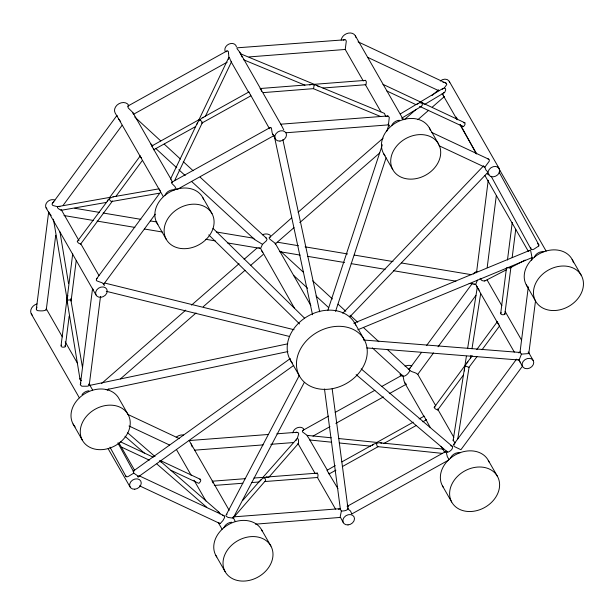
<?xml version="1.0" encoding="UTF-8"?>
<svg xmlns="http://www.w3.org/2000/svg" width="614" height="614" viewBox="0 0 614 614"><rect width="100%" height="100%" fill="white"/><g stroke="black" fill="none" stroke-linecap="round" stroke-linejoin="round"><path stroke-width="0.92" d="M228.577 53.533L228.324 51.315L227.057 50.885L127.674 106.176L128.303 108.018L132.808 112.485L152.356 146.616M426.17 419.869L422.846 421.81M72.705 253.805L66.972 300.054L80.02 379.283L81.508 380.795M71.078 301.09L71.001 298.396M324.484 389L340.386 509.336L341.376 511.048C343.487 511.001 347.278 510.833 348 508.553L332.166 388.777M159.103 188.889L160.53 191.384M466.402 356.204L464.913 365.66L434.213 407.335L434.873 408.494A2.21 0.798 29.7 0 0 436.792 409.561A2.21 0.491 42.8 0 0 437.774 409.853L463.486 374.947M363.48 340.002L519.997 352.467L521.447 354.124L519.114 360.019L366.796 347.938M55.72 235.269L46.257 309.847C44.016 311.306 39.918 310.945 37.101 310.554L36.318 309.18L48.667 211.976M69.167 316.179L65.299 346.603A2.21 1.051 15.2 0 1 63.864 347.11A2.21 1.236 -1.2 0 1 61.707 346.879L60.993 346.066L66.842 299.97L67.34 299.709M76.213 260.62L71.239 299.824L67.241 300.131L53.426 219.19M100.512 296.409L89.168 385.653L87.318 386.214L81.815 386.229L80.327 384.755L92.591 288.242M476.502 272.746L488.237 180.232L488.483 180.815M487.178 267.612L496.265 195.973M511.04 266.407L504.808 314.353A2.21 1.059 15.2 0 1 503.541 314.66A2.21 1.236 -1.2 0 1 501.861 314.606L500.663 313.723L506.481 267.881M507.471 260.037L512.245 222.406M512.16 257.596L515.752 229.306M518.746 352.858L519.989 352.497L528.309 286.876M531.686 260.259L532.046 257.412M521.455 354.132L528.8 353.564L535.439 301.382M67.003 298.703L67.878 295.472M472.22 355.736C469.48 360.326 463.47 364.939 464.56 371.002M36.318 309.18L36.955 307.169M80.327 384.755L80.887 383.075M519.997 352.467L520.096 351.761M500.663 313.723L500.924 312.971A2.21 1.236 -1.2 0 1 501.239 312.672M176.456 189.488L174.944 186.533L171.728 183.31L171.674 182.335M269.661 128.572L270.452 127.382L271.373 127.881L272.179 132.962L275.31 138.894M351.661 513.68L350.525 511.032L347.984 509.021M455.151 442.924L453.132 440.376L464.499 368.27M467.592 348.637L477.301 287.129L475.712 284.351L477.454 280.091M457.783 438.803L469.042 367.41L465.074 365.806M470.493 358.192L470.938 355.368M471.982 348.76L480.601 294.06M138.15 476.211L138.05 477.032L293.768 365.391M196.971 124.274L198.107 121.733L201.63 118.249L248.862 91.977L269.515 128.779M158.297 188.951L113.053 196.825L109.292 198.621L77.218 241.555L78.354 242.967A2.21 0.806 29.7 0 0 79.851 243.712A2.21 0.499 42.8 0 0 80.726 244.08M453.132 440.376L453.401 439.87M340.386 509.336L340.486 508.899M117.12 116.054L116.79 115.662L163.339 196.641M80.081 378.301L80.02 379.283M387.281 349.466L409.077 369.528C410.966 372.46 415.594 371.923 417.704 374.417L433.53 352.935M280.414 251.671L280.514 251.264M485.39 280.444L484.3 281.066L482.389 280.675A5.587 3.362 -19.3 0 1 481.015 279.57L480.954 278.372L480.033 278.541M341.376 511.055L340.194 516.773L343.326 522.714M160.569 192.082L96.436 279.025L96.352 280.406L96.928 280.92L102.269 282.854L103.95 284.62M421.45 352.49L409.546 368.653L409.446 369.935M516.52 359.167L453.616 444.551L454.114 446.455L460.922 449.717L522.123 366.635M200.156 177.2L266.322 238.117L267.021 239.337L266.392 240.803L262.485 244.341L260.589 248.463L227.51 242.921M327.891 310.224L382.338 144.804M386.82 131.173L388.915 124.811A3.523 0.791 42.8 0 0 388.908 125.102M335.543 311.413L386.091 157.829M107.212 201.2L107.834 199.987M198.844 119.968L228.884 57.286L228.569 53.548M174.852 180.094L202.259 122.854L201.852 121.564L199.757 119.784L199.105 119.653L151.75 146.002L171.014 179.196M262.777 477.554L297.291 438.427L298.696 433.806L298.534 432.962L296.877 432.271L276.86 433.814M291.627 217.893L269.101 237.902L269.799 239.122L275.249 243.359L310.876 305.565M538.808 245.93L538.823 244.786L499.082 172.089M260.183 480.916L262.316 478.567L266.192 477.063L317.377 473.125L318.006 474.76A2.21 0.837 -87.6 0 1 317.845 476.479A2.21 0.537 79.1 0 1 317.676 477.439L317.53 477.377M140.261 155.987A2.21 0.491 42.8 0 0 140.153 156.063L109.469 197.762L109.568 199.688L110.627 201.062L111.886 201.469L158.903 193.28M116.79 115.662L51.975 204.086L52.758 205.452L57.455 206.68L110.044 197.347L109.469 197.762M313.593 88.631L263.406 92.599M226.144 51.783L227.05 50.893M401.349 375.975L402.515 375.331L403.329 376.382C406.084 376.037 408.655 373.274 409.776 370.756L409.661 370.303M444.943 452.318L445.403 451.712L446.255 452.257L447.322 456.67L448.995 459.533M228.715 57.539L228.439 59.289M172.404 181.882L170.615 178.858L197.508 122.693M205.299 116.514L231.44 61.937L230.227 59.711A5.587 1.351 79.1 0 0 229.436 57.808L228.884 57.286M417.297 104.265L419.27 102.791L422.493 102.906L464.875 122.8L465.036 124.22A2.21 1.251 -56.3 0 1 464.184 125.724A2.21 1.082 -72.9 0 1 463.271 126.645L419.692 106.399M442.249 89.337L444.091 87.94L445.365 88.57A5.587 3.377 -38.1 0 1 445.611 90.304L444.62 92.484L424.696 104.411M529.276 250.834L529.613 250.42A3.523 1.335 -87.6 0 1 530.703 250.796L532.039 257.627L357.855 329.764M510.971 266.906L509.451 268.042L507.832 267.574M268.533 477.615L298.442 443.477L298.581 440.852A5.587 2.732 -72.9 0 0 298.105 438.964L297.291 438.427M299.294 375.476L226.082 515.108A3.523 1.965 -1.2 0 0 226.129 516.213L228.132 517.472L233.128 518.132L304.206 382.583M519.083 360.065L517.955 359.443M372.46 445.373L373.343 444.382M275.755 243.144L275.249 243.958L293.983 227.641M234.041 516.98L265.655 480.501L265.056 478.352L263.859 477.347L253.943 478.007M57.455 206.68L57.509 207.639A5.587 2.663 15.2 0 0 58.883 209.021L61.177 210.295L106.076 202.474M296.485 439.079L295.994 440.545M538.808 245.945L533.696 249.315L532.023 249.714L530.995 249.138L491.146 176.256M63.158 205.306L122.117 125.271M115.785 196.549L142.057 160.883M155.304 214.179L103.743 284.182L103.958 283.269M426.553 345.567L472.473 283.231M438.051 346.795L475.919 295.388M476.756 349.581L497.21 321.866A2.21 0.499 42.8 0 1 497.708 321.982M476.963 356.65L468.912 367.395M482.051 349.742L499.596 325.927M363.304 81.017L345.229 49.465L346.311 41.092L345.528 39.726L237.035 47.823L237.035 48.644L239.767 52.221L281.603 125.632M466.548 363.434L467.914 361.953M260.167 88.7A2.21 0.537 79.1 0 1 260.267 88.508L311.498 84.525L315.466 84.947L384.487 113.398L385.638 116.43M286.155 132.754L388.424 124.88L389.299 117.343L387.91 115.954L280.851 124.189M242.591 500.594L260.812 479.795M52.374 203.119L53.902 201.883M96.436 279.025L97.119 278.296M409.546 368.653L410.121 368.016M444.352 87.909L446.808 84.486L446.025 83.12L358.054 41.821M331.253 437.79L307.169 435.395L307.345 436.124A5.587 1.251 42.8 0 0 308.573 437.782L327.193 469.925M453.616 444.551L454.767 443.753M342.742 313.247L483.632 165.803M349.919 316.747L487.6 172.657M401.61 118.226L421.572 106.276L422.371 104.848L422.087 103.152L421.342 102.369L382.99 84.356M487.47 171.598L485.92 170.001L484.837 167.192L489.235 161.221L489.312 159.77L488.721 159.21L431.765 132.463M101.471 383.596L185.758 310.147M191.522 305.127L239.069 263.69M244.111 259.3L257.074 247.995M298.105 212.244L383.113 138.165M404.726 119.331L416.254 109.284M432.102 95.477L438.58 89.828M107.435 390.205L108.878 388.946M120.405 378.907L196.043 312.986M203.249 306.708L245.032 270.298M250.796 265.279L263.038 254.603M299.747 222.621L379.713 152.932M417.896 119.661L428.702 110.244M432.302 107.105L444.544 96.436M117.88 442.932L133.445 471.414L133.745 473.148L128.526 476.318L126.96 476.917L125.97 476.41L109.975 447.161M61.177 210.295L61.316 210.165A5.587 0.391 55 0 0 61.085 209.635M269.293 237.349L270.452 236.958M290.376 358.492L133.084 471.268L133.445 471.414M226.474 514.586L227.042 514.187M343.134 40.186L344.746 39.534M386.582 116.522L387.902 115.946M338.429 509.282L340.593 508.822M400.313 113.943L417.934 103.398M420.268 102.001L442.886 88.47M421.572 106.276L420.16 106.59M444.62 92.484L443.815 92.737A5.587 2.111 -87.6 0 1 443.508 92.622M248.862 91.977L248.823 92.491M153.792 149.724L195.398 126.676M201.791 122.953L202.259 122.854M430.276 427.505L424.051 416.177L424.136 416.622M133.322 114.388L227.18 62.183M202.075 122.961L250.85 95.83L250.274 95.193M171.674 182.327L269.968 127.651M177.093 189.48L274.297 135.41M328.513 416.108L302.625 430.506L302.357 431.788L307.169 435.395M335.19 412.393L374.878 390.312M381.555 386.605L402.009 375.223M312.986 436.101L329.987 426.646M335.827 423.391L383.435 396.913M389.284 393.658L406.407 384.134L405.877 384.042M335.267 465.565L326.978 470.347L337.907 488.629M341.898 461.874L374.21 443.899L379.053 442.732L442.886 449.064L444.789 452.679M413.291 422.163L376.735 442.494L376.528 444.137L377.364 446.608L442.625 453.416M419.086 418.94L424.151 416.215M426.162 419.961L425.586 419.324M335.904 470.171L329.081 473.962L328.989 473.056M342.343 466.586L377.971 446.769M383.857 443.5L416.223 425.487M347.102 506.396L445.403 451.712M351.776 513.964L448.627 460.086M484.768 280.982L506.619 269.669M509.973 267.934L525.17 260.067M295.38 432.678L296.861 432.279M442.824 449.087L442.924 449.594L441.052 446.324M111.886 201.469L112.469 201.047L80.733 243.942M353.771 323.24L529.613 250.42M298.442 443.477L298.266 443.538A5.587 0.499 66.9 0 1 298.097 443.377M202.49 117.773L203.779 117.55M309.51 84.901L311.498 84.525M419.899 102.231L421.342 102.369M92.653 390.067L89.936 385.354L287.782 343.817M106.107 389.729L287.92 351.561M317.377 473.125L317.1 473.179A2.21 0.837 -87.6 0 0 316.678 473.724M133.338 471.084L134.144 471.038M303.147 430.214L303.539 430.176M113.053 196.825L113.79 196.764M249.061 56.925L345.229 49.465M322.956 88.017L365.821 84.717A2.21 0.537 79.1 0 0 366.113 83.711A2.21 0.837 -87.6 0 0 366.228 81.516L365.56 80.357L314.238 84.31L240.435 53.748L239.767 52.221M489.212 174.269L487.731 174.322L487.24 173.808M229.168 510.288L189.166 440.56L268.28 434.474M194.515 450.177L263.145 444.889M270.766 444.306L293.646 442.541M245.393 478.667L212.129 481.222L212.406 481.56M214.286 485.436L242.86 483.233M251.433 482.573L259.054 481.99M264.649 481.56L317.63 477.477M233.926 516.85L340.018 508.684M255.478 524.164L340.494 517.402M58.437 206.335L59.926 206.703M442.978 82.514L443.646 82.476M266.192 477.063L267.85 477.485M218.07 512.114L219.436 512.56L220.019 514.01M469.157 283.392L475.712 284.351M222.283 515.238L224.563 516.174L224.555 517.64L222.966 520.534L220.157 523.627L139.57 485.843M89.936 385.354L90.25 385.607L89.306 383.919M338.859 438.557L377.119 442.456M331.683 442.21L309.794 440L309.748 439.463M339.296 442.978L370.71 446.155M380.189 442.732L381.816 443.108M307.468 435.387L308.704 435.725M74.778 208.269L99.322 212.375M103.098 213.012L140.859 219.336M150.3 220.917L156.908 222.022M216.374 231.977L253.191 238.148M277.681 242.246L298.481 245.73M305.097 246.836L347.631 253.958M354.247 255.063L392.998 261.556M401.502 262.976L471.445 274.696M63.994 215.545L93.297 220.449M97.073 221.078L134.88 227.41M144.336 228.999L162.296 232M205.774 239.283L215.222 240.865M279.416 251.617L300.185 255.094M307.737 256.36L344.554 262.523M351.162 263.629L385.139 269.323M393.635 270.743L455.941 281.174M128.088 105.946L128.618 106.038M171.928 182.189L172.396 182.274M104.887 283.092L294.083 329.733M106.283 291.305L289.202 336.395M70.84 299.663L82.506 367.64M474.822 284.336L473.854 284.059M356.135 374.617L447.752 452.249C450.016 451.513 452.948 449.271 452.602 446.685A3.523 2.118 -19.3 0 0 450.684 445.756M171.022 470.347L198.606 483.272A2.21 1.082 -72.9 0 0 199.819 482.305A2.21 1.251 -56.3 0 0 200.755 480.363L200.417 479.342L160.354 460.531M464.875 122.8L464.084 122.639A2.21 1.251 -56.3 0 0 463.677 122.785M200.417 479.342L200.087 479.212A2.21 1.251 -56.3 0 0 199.719 479.219M438.918 145.679L484.837 167.192M487.877 158.857L488.721 159.203M243.666 59.804L304.966 85.185M380.672 116.537L313.547 88.738L314.261 84.348M444.881 82.629L446.025 83.12M316.694 85.331L318.973 86.827M368.047 57.516L438.895 90.78M386.927 91.018L415.977 104.656M402.416 118.694L404.142 119.5M127.566 414.304L179.403 438.642M129.001 425.986L169.541 445.02M120.306 441.735L153.178 457.161M121.695 447.192L149.302 460.147M138.764 475.604L224.041 515.637M265.463 237.649L266.322 238.117M408.218 369.068L409.077 369.528M422.493 102.906L423.744 104.035M262.485 244.341L254.779 239.637L191.507 181.383M537.465 243.589L538.823 244.786M133.745 473.148L137.475 475.673L138.204 476.932M258.801 247.634L260.582 248.463L294.428 308.151M241.187 54.285L240.435 53.748L240.811 54.316A5.587 0.499 66.9 0 1 241.44 55.513M120.651 121.564L118.625 119.032M361.162 368.861L452.173 446.217M127.689 432.832L155.05 456.601M219.436 512.56L159.74 460.684L161.359 462.403M124.98 436.262L144.351 453.094M156.923 464.015L206.741 507.302M134.689 116.936L160.738 140.913M164.253 144.152L180.447 159.057M183.256 161.651L193.111 170.723M281.12 251.74L303.615 272.447M312.756 280.859L332.443 298.987M338.068 304.16L345.805 311.283M350.018 315.166L357.755 322.281M363.381 327.462L378.846 341.699M150.729 143.845L152.84 145.787M155.649 148.373L176.74 167.791M178.851 169.733L185.175 175.558M293.515 275.287L307.591 288.25M316.041 296.025L328.713 307.691M372.353 347.869L403.329 376.382M64.838 345.605L65.337 346.357M483.947 166.816L483.525 166.256M212.997 228.347L304.498 318.098M208.783 234.886L299.617 323.969M51.185 215.629L48.629 212.099M253.981 238.808L254.779 239.637M260.313 88.462L261.18 90.081M498.154 323.494L497.163 321.874M479.235 290.123L478.69 289.532A5.587 0.391 55 0 1 477.592 287.766L477.285 287.16L477.554 288.58M273.383 135.164L272.693 134.336M405.578 383.903L404.043 381.102L403.053 376.067M447.268 452.081L446.9 451.658A3.523 1.719 -72.9 0 1 446.662 451.021M462.826 126.645L462.488 126.047M140.829 157.245L140.169 156.086M219.49 523.067L219.835 523.519M443.285 95.185L442.126 93.328M262.8 252.461L261.648 250.919M504.662 313.416L505.007 314.007M519.007 359.996L520.211 362.191M88.523 384.126L89.23 385.346M389.115 125.563L389.514 126.162M281.603 125.632L283.775 129.861M528.163 352.029L528.861 353.25M93.236 289.777L92.53 288.557M437.406 409.101L437.774 409.853M572.125 259.369L581.381 275.532A26.225 20.807 -29.8 0 1 555.647 310.469A26.225 20.807 -29.8 0 1 538.355 278.848A26.225 20.807 -29.8 0 1 581.381 275.532M449.264 81.37L499.251 168.658A6.117 4.858 -29.8 0 1 493.249 176.809A6.117 4.858 -29.8 0 1 489.212 169.433A6.117 4.858 -29.8 0 1 499.251 168.658M498.084 167.2L546.145 251.126M442.402 94.011L457.154 119.776M460.009 124.757L476.671 153.853M484.953 175.589L528.447 251.533M526.282 284.873L535.546 301.037M429.37 127.958L438.626 144.121A26.225 20.807 -29.8 0 1 412.892 179.058A26.225 20.807 -29.8 0 1 395.6 147.429A26.225 20.807 -29.8 0 1 438.626 144.121M355.329 35.781L403.39 119.715M487.086 279.93L501.838 305.703M505.176 311.521L521.363 339.788M528.5 352.252L533.259 360.564A6.117 4.858 -29.8 0 1 527.257 368.715A6.117 4.858 -29.8 0 1 523.22 361.339A6.117 4.858 -29.8 0 1 533.259 360.564M365.207 84.341L380.895 111.74M476.334 285.786L514.294 352.068M519.582 361.308L522.568 366.512M383.527 153.454L392.791 169.617M488.268 460.354L497.532 476.518A26.225 20.807 -29.8 0 1 471.798 511.454A26.225 20.807 -29.8 0 1 454.506 479.826A26.225 20.807 -29.8 0 1 497.532 476.518M417.735 374.302L435.802 405.854M437.705 409.17L453.876 437.406M231.041 61.6L248.486 92.062M404.718 382.883L423.798 416.2M355.069 323.624L364.325 339.788A37.155 29.48 -29.8 0 1 327.868 389.276A37.155 29.48 -29.8 0 1 303.377 344.477A37.155 29.48 -29.8 0 1 364.325 339.788M442.433 485.851L451.689 502.014M202.758 197.516L212.014 213.687A26.225 20.807 -29.8 0 1 186.288 248.616A26.225 20.807 -29.8 0 1 168.996 216.995A26.225 20.807 -29.8 0 1 212.014 213.687M290.13 359.743L299.386 375.906M347.286 505.015L348.23 506.65M116.76 115.777L115.117 112.915A7.782 6.171 -29.8 0 1 118.962 103.712A7.782 6.171 -29.8 0 1 128.717 105.347M298.036 443.646L315.12 473.471M317.492 477.615L335.528 509.098M156.923 223.02L166.179 239.184M261.664 529.92L270.92 546.084A26.225 20.807 -29.8 0 1 245.186 581.013A26.225 20.807 -29.8 0 1 227.901 549.392A26.225 20.807 -29.8 0 1 270.92 546.084M61.477 210.072L79.029 240.726M80.933 244.042L98.961 275.532M46.073 207.808L96.068 295.096M176.402 449.463L191.154 475.221M194.016 480.209L205.913 500.986M218.285 522.591L222.091 529.237M215.829 555.417L225.085 571.58M128.165 414.665A26.225 20.807 -29.8 0 0 85.146 417.973A26.225 20.807 -29.8 0 0 102.431 449.601A26.225 20.807 -29.8 0 0 128.165 414.665L118.909 398.501A26.225 20.807 -29.8 0 0 84.049 394.173A26.225 20.807 -29.8 0 0 75.161 426.976M46.288 308.804L62.359 336.871M65.191 341.821L77.487 363.281M118.886 442.847L134.596 470.27M31.268 313.892L79.336 397.818M108.171 448.765L130.076 487.002M73.074 423.998L82.33 440.161M506.604 268.203L506.849 268.633M456.248 117.113L457.154 118.778M460.346 124.619L476.303 153.799M388.117 124.174L388.416 124.872M233.021 517.141L235.285 521.501M191.131 443.861L192.205 446.923M232.913 517.349L233.128 518.132M46.012 309.264L46.257 309.847M174.829 188.774L175.136 189.549M125.67 475.581L125.97 476.41M530.995 249.138L530.665 247.365M67.686 303.692L67.079 301.397M241.762 56.166L241.977 56.941M153.677 148.926L153.891 149.762M132.808 112.485L133.2 113.767M104.15 285.049L104.303 285.633M275.249 243.359L275.333 243.873M347.846 507.947L348 508.553M282.854 139.578L319.687 311.797M274.358 136.339L312.518 314.752M59.965 231.954L68.515 283.422M82.076 394.564A7.782 6.171 -29.8 0 1 88.876 390.78M32.266 315.166A7.782 6.171 -29.8 0 1 36.97 303.899M61.231 345.398A2.21 1.236 -1.2 0 1 61.561 345.129M216.78 556.952A26.225 20.807 -29.8 0 1 228.761 524.41A26.225 20.807 -29.8 0 1 262.447 531.555M223.895 527.626A7.782 6.171 -29.8 0 1 231.631 522.199M176.203 437.275A7.782 6.171 -29.8 0 1 183.54 435.019M46.864 208.814A6.117 4.858 -29.8 0 1 47.224 202.037A6.117 4.858 -29.8 0 1 54.892 200.133M77.402 241.31A2.21 0.806 29.7 0 1 77.679 241.241M212.789 482.374A2.21 0.537 79.1 0 1 212.928 482.911M141.627 158.036A2.21 0.491 42.8 0 1 141.205 157.644M292.525 363.304A37.155 29.48 -29.8 0 1 307.046 316.632A37.155 29.48 -29.8 0 1 355.828 325.151M262.316 234.824A7.782 6.171 -29.8 0 1 270.475 235.492M157.882 224.555A26.225 20.807 -29.8 0 1 169.863 192.013A26.225 20.807 -29.8 0 1 203.541 199.159M164.989 195.229A7.782 6.171 -29.8 0 1 174.606 189.88M292.886 432.901A6.117 4.858 -29.8 0 1 297.821 427.574A6.117 4.858 -29.8 0 1 304.03 429.485M443.392 487.386A26.225 20.807 -29.8 0 1 455.373 454.844A26.225 20.807 -29.8 0 1 489.051 461.989M450.499 458.059A7.782 6.171 -29.8 0 1 460.116 452.71M400.635 375.745A7.782 6.171 -29.8 0 1 400.098 374.218M405.071 366.236A7.782 6.171 -29.8 0 1 411.841 365.982M434.198 407.312A2.21 0.798 29.7 0 1 435.004 407.12M225.323 51.614A6.117 4.858 -29.8 0 1 229.053 44.024A6.117 4.858 -29.8 0 1 236.436 46.864M499.005 324.238A2.21 0.499 42.8 0 1 498.576 323.885M261.334 90.734A2.21 0.537 79.1 0 1 261.403 91.286M365.123 80.595A2.21 0.837 -87.6 0 1 365.545 80.334M385.032 155.726A26.225 20.807 -29.8 0 1 396.467 122.447A26.225 20.807 -29.8 0 1 430.475 130.452M391.594 125.663A7.782 6.171 -29.8 0 1 399.33 120.237M341.161 40.133A7.782 6.171 -29.8 0 1 348.391 33.118A7.782 6.171 -29.8 0 1 355.859 37.316M473.233 274.059A6.117 4.858 -29.8 0 1 477.063 271.373M528.37 287.851A26.225 20.807 -29.8 0 1 539.222 253.866A26.225 20.807 -29.8 0 1 573.507 262.738M534.349 257.074A7.782 6.171 -29.8 0 1 543.966 251.732M440.284 81.002A6.117 4.858 -29.8 0 1 449.686 82.575M134.765 489.204A6.117 4.858 -29.8 0 0 140.767 481.054A6.117 4.858 -29.8 0 0 130.728 481.829A6.117 4.858 -29.8 0 0 134.765 489.204M100.757 297.299A6.117 4.858 -29.8 0 0 106.759 289.148A6.117 4.858 -29.8 0 0 96.72 289.915A6.117 4.858 -29.8 0 0 100.757 297.299M348.015 524.916A6.117 4.858 -29.8 0 0 354.017 516.765A6.117 4.858 -29.8 0 0 343.978 517.541A6.117 4.858 -29.8 0 0 348.015 524.916M279.999 141.097A6.117 4.858 -29.8 0 0 286.001 132.946A6.117 4.858 -29.8 0 0 275.962 133.722A6.117 4.858 -29.8 0 0 279.999 141.097"/></g></svg>
